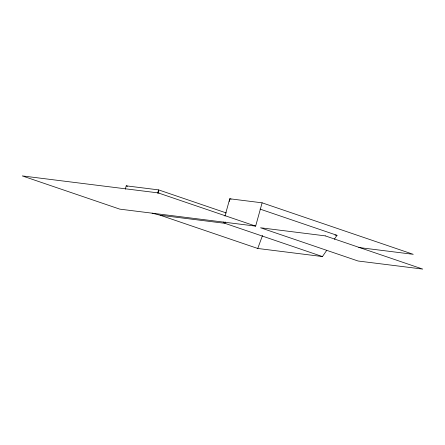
<?xml version="1.0" encoding="UTF-8"?>
<svg xmlns="http://www.w3.org/2000/svg" width="445" height="445" viewBox="0 0 445 445"><rect width="100%" height="100%" fill="white"/><g stroke="black" fill="none" stroke-linecap="round" stroke-linejoin="round"><path stroke-width="0.67" d="M225.203 221.966L224.936 223.329L322.453 256.559L326.669 250.413M229.225 201.502L229.759 198.776L262.111 202.82L413.26 254.323L358.765 247.509M125.301 189.164L126.224 185.838L158.581 189.882L226.36 212.977M157.658 193.208L158.581 189.882L158.804 193.308M224.959 216.081L229.759 198.776L231.077 199.221M255.653 226.116L158.136 192.891L22.25 175.909L119.766 209.133L255.653 226.116L262.111 202.82M152.118 213.177L160.228 215.246L257.744 248.471L262.511 235.505M334.34 239.238L337.026 235.327L260.03 209.089M334.974 235.071L337.026 235.327M160.228 215.246L224.936 223.329L223.295 222.072M257.744 248.471L322.453 256.559M126.224 185.838L127.537 186.283M325.234 235.867L260.525 227.779L358.041 261.004L422.75 269.091L325.234 235.867"/></g></svg>
